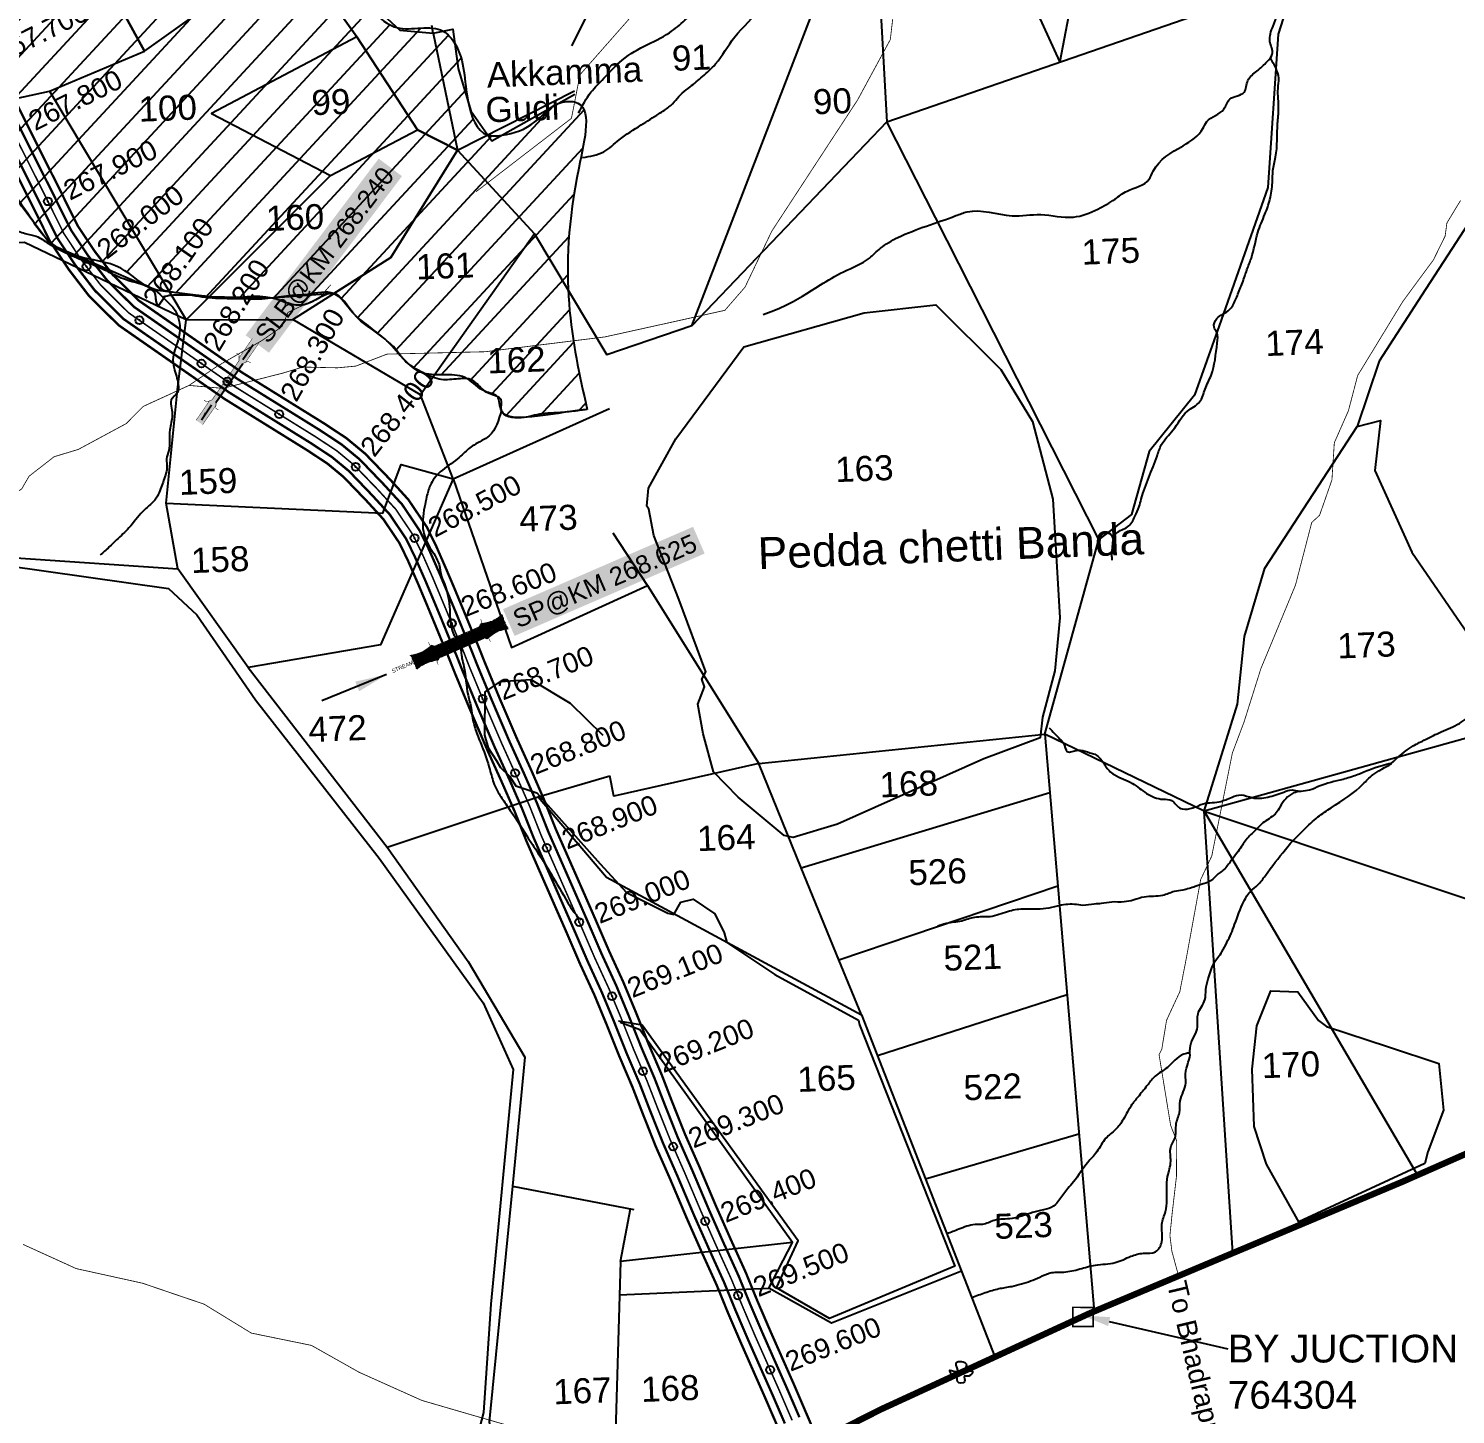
# Model space of a CAD drawing. Header units: feet. Extents: x 758300 to 768654, y 1597949 to 1607646.
# Drawn here: x 762931 to 764732, y 1600113 to 1601862 of the extents above; entities that cross this region are included whole.
import ezdxf
from ezdxf import colors
from ezdxf.entities.mleader import LeaderData, LeaderLine
from ezdxf.enums import TextEntityAlignment as Align
from ezdxf.math import Vec2, Vec3

# ---------------------------------------------------------------- set-up
doc = ezdxf.new("R2010")
doc.units = ezdxf.units.FT
doc.header["$LTSCALE"] = 15
doc.header["$MEASUREMENT"] = 0
doc.header["$PDMODE"] = 32
doc.header["$PDSIZE"] = 10
doc.linetypes.add('ACAD_ISO02W100', pattern=[15, 12, -3])
doc.linetypes.add('HIDDEN2', pattern=[0.1875, 0.125, -0.0625])
for name, color, linetype in [('CANAL1', 7, 'Continuous'), ('CRDS STONES', 7, 'Continuous'), ('CSMark', 72, 'Continuous'), ('HILLS', 17, 'Continuous'), ('PLOT', 7, 'Continuous'), ('PLOT NO', 7, 'Continuous'), ('ROAD', 6, 'Continuous'), ('STRUCTURE', 5, 'Continuous'), ('TANKS AND STREAMS', 4, 'Continuous'), ('TEXT', 1, 'Continuous'), ('VILLAGE BOUNDARY', 5, 'Continuous'), ('VILLAGE N STONES', 1, 'Continuous'), ('VILLAGE STONES', 240, 'Continuous')]:
    doc.layers.add(name, color=color, linetype=linetype)
doc.styles.get("Standard").update_dxf_attribs({"font": 'arial.ttf'})
doc.linetypes.add('DOTS', pattern='A,1e-06,-3,["●",Standard,S=3,R=0,X=-1.25,Y=-1.25],-3', length=6.000001)
doc.dimstyles.get("Standard").update_dxf_attribs({"dimtxt": 0.18, "dimasz": 40, "dimexe": 0.18, "dimexo": 0.0625, "dimgap": 0.09, "dimtad": 0, "dimtih": 1, "dimtoh": 1, "dimdec": 4, "dimzin": 0, "dimdsep": 46, "dimtxsty": 'Standard', "dimcen": 0.09, "dimadec": 0, "dimazin": 0, "dimtfac": 1, "dimtdec": 4, "dimtofl": 0, "dimtmove": 0, "dimatfit": 3, "dimfxl": 1, "dimtolj": 1, "dimtzin": 0, "dimarcsym": 0})

# ---------------------------------------------------------------- blocks, each defined once
blk = doc.blocks.new('SLB')
at = {"layer": 'STRUCTURE'}
h = blk.add_hatch(dxfattribs=at)
h.set_pattern_fill('DOTS', color=6, scale=20, angle=320.3722, style=0)
h.set_pattern_definition([(320.372247934, (-159.4327, -72.9564), (1.2786241598, 0.5641323054), [0, -1.25])])
h.paths.add_polyline_path([(769699.5, 1706871.1), (769699.5, 1706861.1), (769729.1, 1706861.1), (769732.1, 1706863.1), (769792.1, 1706863.1), (769795.1, 1706861.1), (769824.7, 1706861.1), (769824.7, 1706871.1), (769795.1, 1706871.1), (769792.1, 1706869.1), (769732.1, 1706869.1), (769729.1, 1706871.1)])
at = {"layer": 'STRUCTURE', "color": 6, "const_width": 0.628}
for points in [[(769726.1, 1706877.1), (769726.1, 1706873.1), (769732.1, 1706869.1), (769792.1, 1706869.1), (769798.1, 1706873.1), (769798.1, 1706877.1)], [(769726.1, 1706855.1), (769726.1, 1706859.1), (769732.1, 1706863.1), (769792.1, 1706863.1), (769798.1, 1706859.1), (769798.1, 1706855.1)]]:
    blk.add_lwpolyline(points, dxfattribs=at)
at = {"layer": 'STRUCTURE', "color": 6, "linetype": 'ACAD_ISO02W100', "ltscale": 0.5, "const_width": 0.5}
for points in [[(769699.5, 1706871.1), (769729.1, 1706871.1)], [(769699.5, 1706861.1), (769729.1, 1706861.1)], [(769795.1, 1706871.1), (769824.7, 1706871.1)], [(769795.1, 1706861.1), (769824.7, 1706861.1)]]:
    blk.add_lwpolyline(points, dxfattribs=at)
at = {"layer": 'STRUCTURE', "color": 6}
blk.add_lwpolyline([(769732.1, 1706863.1), (769792.1, 1706863.1)], dxfattribs=at)
blk.add_lwpolyline([(769732.1, 1706863.1), (769792.1, 1706863.1)], dxfattribs=at)
at = {"layer": 'STRUCTURE', "color": 0}
blk.add_circle((769762.1, 1706866.1), 1.24, dxfattribs=at)
for points in [[(769703.8, 1706866), (769726.7, 1706866)], [(769818.6, 1706865.8), (769795.7, 1706865.8)]]:
    blk.add_leader(points, dimstyle='Standard', override={"dimasz": 10, "dimgap": 0.09, "dimtad": 0}, dxfattribs=at)
blk = doc.blocks.new('SP')
at = {"layer": 'STRUCTURE'}
h = blk.add_hatch(dxfattribs=at)
h.set_pattern_fill('DASH', color=256, scale=8, style=0)
edge = h.paths.add_edge_path()
edge.add_spline(control_points=[(769825.7, 1706742.1), (769825.3, 1706741.8), (769823.8, 1706740.8), (769820.9, 1706740.3), (769817, 1706739.7), (769811.4, 1706738.9), (769804, 1706739.7), (769798.4, 1706741), (769795.6, 1706741.6)], knot_values=[0, 0, 0, 0, 1.613557, 5.24513, 8.624976, 13.470124, 22.190216, 30.746377, 30.746377, 30.746377, 30.746377], degree=3, periodic=0)
edge.add_line((769795.6, 1706741.6), (769792.6, 1706739.6))
edge.add_line((769792.6, 1706739.6), (769732.6, 1706739.6))
edge.add_line((769732.6, 1706739.6), (769729.6, 1706741.6))
edge.add_spline(control_points=[(769729.6, 1706741.6), (769726.9, 1706740.9), (769721.3, 1706739.5), (769713.9, 1706738.5), (769708.3, 1706739.1), (769704.4, 1706739.6), (769701.5, 1706740), (769700, 1706741), (769699.5, 1706741.3)], knot_values=[0, 0, 0, 0, 8.556161, 17.276253, 22.121402, 25.501247, 29.13282, 30.746377, 30.746377, 30.746377, 30.746377], degree=3, periodic=0)
edge.add_line((769699.5, 1706741.3), (769699.5, 1706722.1))
edge.add_spline(control_points=[(769699.5, 1706722.1), (769700, 1706722.4), (769701.4, 1706723.4), (769704.3, 1706724), (769708.2, 1706724.5), (769713.8, 1706725.3), (769721.2, 1706724.5), (769726.8, 1706723.3), (769729.6, 1706722.6)], knot_values=[0, 0, 0, 0, 1.613557, 5.24513, 8.624976, 13.470124, 22.190216, 30.746377, 30.746377, 30.746377, 30.746377], degree=3, periodic=0)
edge.add_line((769729.6, 1706722.6), (769732.6, 1706724.6))
edge.add_line((769732.6, 1706724.6), (769792.6, 1706724.6))
edge.add_line((769792.6, 1706724.6), (769795.6, 1706722.6))
edge.add_spline(control_points=[(769795.6, 1706722.6), (769798.4, 1706723.3), (769803.9, 1706724.8), (769811.3, 1706725.8), (769817, 1706725.1), (769820.9, 1706724.7), (769823.8, 1706724.2), (769825.2, 1706723.3), (769825.7, 1706723)], knot_values=[0, 0, 0, 0, 8.556161, 17.276253, 22.121402, 25.501247, 29.13282, 30.746377, 30.746377, 30.746377, 30.746377], degree=3, periodic=0)
edge.add_line((769825.7, 1706723), (769825.7, 1706742.1))
h.paths.add_polyline_path([(769764.2, 1706732.1, -1), (769761.1, 1706732.1, -1)], flags=0)
h.paths.add_polyline_path([(769761.1, 1706732.1, 1), (769764.2, 1706732.1, 1)], flags=16)
at = {"layer": 'STRUCTURE', "const_width": 0.628}
for points in [[(769726.6, 1706747.6), (769726.6, 1706743.6), (769732.6, 1706739.6), (769792.6, 1706739.6), (769798.6, 1706743.6), (769798.6, 1706747.6)], [(769726.6, 1706716.6), (769726.6, 1706720.6), (769732.6, 1706724.6), (769792.6, 1706724.6), (769798.6, 1706720.6), (769798.6, 1706716.6)]]:
    blk.add_lwpolyline(points, dxfattribs=at)
at = {"layer": 'STRUCTURE', "color": 3}
blk.add_lwpolyline([(769732.6, 1706724.6), (769792.6, 1706724.6)], dxfattribs=at)
blk.add_lwpolyline([(769732.6, 1706724.6), (769792.6, 1706724.6)], dxfattribs=at)
at = {"layer": 'STRUCTURE', "color": 0}
blk.add_circle((769762.6, 1706732.1), 1.55, dxfattribs=at)
at = {"layer": 'STRUCTURE'}
for points in [[(769699.5, 1706741.3), (769700.9, 1706740.5), (769704.4, 1706739.6), (769707.8, 1706739.2), (769712.6, 1706738.8), (769721.3, 1706739.7), (769729.6, 1706741.6)], [(769825.7, 1706742.1), (769824.3, 1706741.3), (769820.8, 1706740.3), (769817.5, 1706739.8), (769812.7, 1706739.2), (769804, 1706739.9), (769795.6, 1706741.6)], [(769699.5, 1706722.1), (769700.9, 1706723), (769704.4, 1706724), (769707.7, 1706724.5), (769712.5, 1706725), (769721.2, 1706724.4), (769729.6, 1706722.6)], [(769825.7, 1706723), (769824.3, 1706723.8), (769820.8, 1706724.7), (769817.4, 1706725.1), (769812.6, 1706725.5), (769803.9, 1706724.6), (769795.6, 1706722.6)]]:
    blk.add_spline(points, degree=3, dxfattribs=at)
at = {"layer": 'STRUCTURE', "color": 0}
blk.add_text('STREAM', height=5, dxfattribs=at).set_placement((769684.3, 1706732.1), align=Align.MIDDLE_CENTER)
for points in [[(769727.4, 1706732.1), (769700.8, 1706732.1)], [(769824.4, 1706732.1), (769800.5, 1706732.1)]]:
    blk.add_leader(points, dimstyle='Standard', override={"dimasz": 10, "dimgap": 0.09, "dimtad": 0}, dxfattribs=at)

msp = doc.modelspace()

# ---------------------------------------------------------------- hatches: boundary and pattern name
at = {"layer": 'TANKS AND STREAMS'}
h = msp.add_hatch(dxfattribs=at)
h.set_pattern_fill('ANSI31', color=256, scale=252.94763, angle=2.2151624, style=0)
edge = h.paths.add_edge_path()
edge.add_spline(control_points=[(763635.6, 1601381.5), (763616.5, 1601466.3), (763592.1, 1601574.4), (763646.3, 1601774.3), (763591.1, 1601768.8), (763570, 1601739.4), (763537.7, 1601727.4), (763498.1, 1601725.5), (763478.6, 1601781.9), (763482.5, 1601828.4), (763446.1, 1601871.7), (763402.4, 1601853.8), (763343.5, 1601897.6), (763301.7, 1601975.8), (763261.4, 1602053.9), (763238.1, 1602139), (763189.5, 1602183.3), (763151.8, 1602234.9), (763132.9, 1602263.7), (763120, 1602295.8), (763086.5, 1602314.7), (763055, 1602297.4), (763041.7, 1602271.7), (763017.8, 1602246.3), (762977.9, 1602239), (762939.6, 1602257.1), (762897.5, 1602234.4), (762864.7, 1602225.4), (762816.3, 1602217.9), (762835.2, 1602183), (762839.4, 1602158.1), (762851.6, 1602109), (762850.2, 1602059.4), (762863.2, 1602003.1), (762869.1, 1601961.1), (762887.7, 1601925), (762907.9, 1601891.3), (762894, 1601856.3), (762872.2, 1601831.6), (762854.1, 1601804.1), (762823.6, 1601770), (762858.7, 1601740.2), (762880.1, 1601701.3), (762906, 1601661.7), (762932.2, 1601625.2), (762953.9, 1601592.3), (762993.7, 1601569.9), (763047.4, 1601568.2), (763078.1, 1601532.5), (763124.3, 1601528.9), (763172.9, 1601515.7), (763231.2, 1601530.6), (763277.5, 1601503), (763317.4, 1601541.4), (763342.4, 1601492.8), (763386.5, 1601473.4), (763419.8, 1601414.4), (763480.3, 1601432.3), (763501.2, 1601402.9), (763526.3, 1601400.9), (763523.4, 1601370.5), (763569.9, 1601371.2), (763601.4, 1601377.3), (763627.5, 1601380.5), (763635.6, 1601381.5)], knot_values=[0, 0, 0, 0, 304.84134, 388.464179, 409.495863, 446.903086, 491.826587, 509.876137, 557.870887, 633.723525, 655.222687, 713.643189, 743.149279, 865.683195, 976.141425, 1006.682712, 1128.330576, 1163.034778, 1198.985267, 1231.415678, 1265.481942, 1299.183486, 1325.345105, 1352.616566, 1400.854602, 1435.18581, 1472.585428, 1530.449964, 1558.651132, 1578.84626, 1625.031326, 1642.810539, 1728.860178, 1772.184138, 1816.356807, 1854.169373, 1895.356332, 1925.058301, 1959.288595, 1993.445923, 2028.896646, 2073.130224, 2101.974915, 2167.400326, 2212.37579, 2237.626239, 2284.714904, 2342.392492, 2391.967102, 2411.680658, 2478.854526, 2541.905506, 2583.194561, 2623.372918, 2658.774653, 2709.508498, 2774.819153, 2830.293595, 2858.35325, 2874.308271, 2893.452113, 2925.437787, 2979.10398, 3003.266637, 3003.266637, 3003.266637, 3003.266637], degree=3, periodic=0)

# ---------------------------------------------------------------- linework, layer by layer
at = {"layer": 'CANAL1', "color": 1, "const_width": 3}
for points in [[(762904.8, 1601788.6), (762969.7, 1601659.4), (762992.6, 1601613.2), (763013.8, 1601581.4), (763036.8, 1601551.5), (763069.8, 1601518.8), (763120.3, 1601483.7), (763200, 1601428.1), (763303.6, 1601363.8), (763331.6, 1601345.3), (763355.3, 1601325.7), (763386.1, 1601293.8), (763409.8, 1601267.8), (763433.1, 1601233.3), (763445.2, 1601208.6), (763458.6, 1601177.9), (763467.4, 1601157.2), (763479.1, 1601129), (763489.3, 1601104.2), (763498.5, 1601082.1), (763505.5, 1601064.3), (763524.7, 1601017.8), (763546.4, 1600967.2), (763565, 1600926.2), (763581.3, 1600888.7), (763596, 1600851.7), (763631.8, 1600770.4), (763646.6, 1600736.5), (763663.3, 1600697.8), (763681.3, 1600658.5), (763697, 1600620.8), (763713.1, 1600580.5), (763729.9, 1600541.2), (763742.5, 1600508.4), (763759, 1600466.9), (763777.1, 1600425.9), (763797.9, 1600376.7), (763816.8, 1600334), (763835.9, 1600291.9), (763850, 1600257.3), (763866.1, 1600219.8), (763882.5, 1600182.7), (763896.9, 1600150.1), (763912.6, 1600113.5), (763925.5, 1600083.4)], [(762869.1, 1601770.5), (762933.9, 1601641.5), (762957.9, 1601593.2), (762981.3, 1601558.1), (763006.7, 1601525), (763044.1, 1601487.9), (763097.4, 1601450.8), (763178, 1601394.7), (763282, 1601330.1), (763307.8, 1601313.1), (763328.1, 1601296.3), (763356.9, 1601266.4), (763378.3, 1601243), (763398.4, 1601213.2), (763408.9, 1601191.8), (763421.9, 1601162.1), (763430.5, 1601141.7), (763442.1, 1601113.7), (763452.3, 1601088.9), (763461.4, 1601067), (763468.4, 1601049.3), (763487.9, 1601002.3), (763509.8, 1600951.1), (763528.4, 1600909.9), (763544.4, 1600873.3), (763559.1, 1600836.3), (763595.1, 1600754.3), (763609.9, 1600720.6), (763626.7, 1600681.5), (763644.7, 1600642.5), (763659.9, 1600605.7), (763676.1, 1600565.3), (763692.8, 1600526.1), (763705.3, 1600493.8), (763722.1, 1600451.4), (763740.4, 1600410), (763761.2, 1600360.9), (763780.3, 1600317.6), (763799.2, 1600276), (763813.1, 1600241.8), (763829.4, 1600203.9), (763845.9, 1600166.5), (763860.2, 1600134.1), (763875.9, 1600097.7)]]:
    msp.add_lwpolyline(points, dxfattribs=at)
at = {"layer": 'CANAL1', "color": 5, "const_width": 3}
for points in [[(762878, 1601775), (762942.9, 1601646), (762966.6, 1601598.2), (762989.4, 1601563.9), (763014.2, 1601531.6), (763050.5, 1601495.6), (763103.1, 1601459), (763183.5, 1601403.1), (763287.4, 1601338.6), (763313.7, 1601321.2), (763334.9, 1601303.7), (763364.2, 1601273.2), (763386.2, 1601249.2), (763407.1, 1601218.2), (763417.9, 1601196), (763431.1, 1601166), (763439.7, 1601145.6), (763451.4, 1601117.5), (763461.5, 1601092.7), (763470.7, 1601070.8), (763477.7, 1601053), (763497.1, 1601006.1), (763518.9, 1600955.1), (763537.6, 1600914), (763553.6, 1600877.2), (763568.3, 1600840.2), (763604.3, 1600758.3), (763619.1, 1600724.6), (763635.9, 1600685.6), (763653.8, 1600646.5), (763669.2, 1600609.5), (763685.3, 1600569.1), (763702.1, 1600529.9), (763714.6, 1600497.5), (763731.4, 1600455.3), (763749.5, 1600414), (763770.3, 1600364.8), (763789.4, 1600321.7), (763808.3, 1600280), (763822.3, 1600245.7), (763838.5, 1600207.8), (763855, 1600170.5), (763869.4, 1600138.1), (763885.1, 1600101.6)], [(762895.9, 1601784), (762960.8, 1601654.9), (762983.9, 1601608.2), (763005.7, 1601575.5), (763029.3, 1601544.9), (763063.4, 1601511.1), (763114.6, 1601475.4), (763194.5, 1601419.8), (763298.2, 1601355.4), (763325.6, 1601337.3), (763348.5, 1601318.4), (763378.8, 1601286.9), (763402, 1601261.6), (763424.4, 1601228.2), (763436.1, 1601204.4), (763449.5, 1601173.9), (763458.1, 1601153.3), (763469.9, 1601125.2), (763480, 1601100.4), (763489.2, 1601078.3), (763496.2, 1601060.5), (763515.5, 1601013.9), (763537.2, 1600963.2), (763555.8, 1600922.1), (763572.1, 1600884.9), (763586.8, 1600847.9), (763622.6, 1600766.4), (763637.4, 1600732.5), (763654.1, 1600693.7), (763672.2, 1600654.5), (763687.7, 1600617), (763703.8, 1600576.7), (763720.6, 1600537.4), (763733.2, 1600504.8), (763749.8, 1600463), (763767.9, 1600421.9), (763788.7, 1600372.8), (763807.6, 1600329.9), (763826.7, 1600287.9), (763840.8, 1600253.4), (763856.9, 1600215.8), (763873.3, 1600178.6), (763887.7, 1600146.1), (763903.5, 1600109.5)]]:
    msp.add_lwpolyline(points, dxfattribs=at)
at = {"layer": 'CANAL1', "color": 1, "linetype": 'HIDDEN2', "ltscale": 100, "const_width": 2}
msp.add_lwpolyline([(762887, 1601779.5), (762951.8, 1601650.5), (762975.3, 1601603.2), (762997.5, 1601569.7), (763021.8, 1601538.2), (763056.9, 1601503.4), (763108.9, 1601467.2), (763148.8, 1601439.4), (763189, 1601411.4), (763292.8, 1601347), (763319.7, 1601329.2), (763341.7, 1601311), (763371.5, 1601280.1), (763394.1, 1601255.4), (763415.7, 1601223.2), (763427, 1601200.2), (763440.3, 1601170), (763448.9, 1601149.4), (763460.6, 1601121.3), (763464.8, 1601111.1), (763470.8, 1601096.6), (763480, 1601074.6), (763486.9, 1601056.8), (763506.3, 1601010), (763528.1, 1600959.2), (763546.7, 1600918), (763562.9, 1600881), (763577.5, 1600844), (763613.4, 1600762.3), (763628.2, 1600728.6), (763645, 1600689.6), (763663, 1600650.5), (763678.5, 1600613.2), (763694.6, 1600572.9), (763711.3, 1600533.6), (763723.9, 1600501.1), (763740.6, 1600459.2), (763758.7, 1600418), (763779.5, 1600368.8), (763798.5, 1600325.8), (763817.5, 1600284), (763831.6, 1600249.6), (763847.7, 1600211.8), (763864.2, 1600174.6), (763878.6, 1600142.1), (763894.3, 1600105.6)], dxfattribs=at)
at = {"layer": 'CANAL1', "color": 4}
msp.add_spline([(763635.6, 1601381.5), (763624.9, 1601686.2), (763619.8, 1601769.6), (763598.9, 1601767.6), (763569.6, 1601744.3), (763527.9, 1601727.5), (763509.9, 1601728), (763485.5, 1601769.4), (763468.6, 1601843.3), (763453.8, 1601858.9), (763395.5, 1601863.5), (763370.3, 1601878.7), (763300.2, 1601979.3), (763254.7, 1602079.9), (763245.1, 1602108.9), (763173, 1602206.9), (763152.3, 1602234.7), (763133.3, 1602265.3), (763116.9, 1602293.3), (763086.4, 1602308.4), (763056, 1602293.9), (763040.8, 1602272.6), (763021.5, 1602253.4), (762974.1, 1602244.2), (762940.5, 1602251.3), (762905, 1602239.5), (762849.5, 1602223.3), (762823.4, 1602212.4), (762829.1, 1602193.1), (762841.9, 1602148.7), (762845.8, 1602131.3), (762854.6, 1602045.7), (762862.5, 1602003.1), (762871.8, 1601959.9), (762887.8, 1601925.7), (762902.4, 1601887.2), (762893.4, 1601858.9), (762873, 1601831.4), (762852.7, 1601803.9), (762835.3, 1601773), (762859.2, 1601735.8), (762874.7, 1601711.5), (762910.1, 1601656.5), (762935.8, 1601619.5), (762950.9, 1601599.3), (762991.3, 1601575.2), (763046.9, 1601559.8), (763088.7, 1601533.2), (763108.2, 1601529.9), (763174.8, 1601521.4), (763237.9, 1601521.9), (763278.3, 1601513.7), (763316, 1601527.7), (763340.7, 1601502.4), (763380.1, 1601470.5), (763429.2, 1601427.4), (763484.2, 1601420.3), (763507.1, 1601404.1), (763521.9, 1601397.9), (763527.5, 1601379.6), (763558.4, 1601371.7), (763611.7, 1601378.4), (763635.6, 1601381.5)], degree=3, dxfattribs=at)
at = {"layer": 'CSMark', "color": 3}
for p in [(762955, 1601644.1), (763003.6, 1601561.9), (763070.4, 1601494), (763148.8, 1601439.5), (763181.6, 1601416.6), (763247, 1601375.4), (763343.4, 1601309.2), (763417.8, 1601219.1), (763464.6, 1601111.7), (763464.8, 1601111.2), (763474.3, 1601088), (763503.7, 1601016.4), (763544.6, 1600922.6), (763584.5, 1600828.2), (763625.6, 1600734.5), (763667, 1600640.8), (763706, 1600546.1), (763744.1, 1600451.1), (763784.7, 1600357), (763826, 1600263.3), (763866.5, 1600169.3)]:
    msp.add_point(p, dxfattribs=at)
at = {"layer": 'HILLS'}
for points in [[(764157, 1602084.1), (764205.9, 1602124.6), (764212.3, 1602058.2), (764228.3, 1602040.8), (764237, 1602000.7), (764244.3, 1601972.2), (764243, 1601877.8), (764232.1, 1601820.7), (764162.8, 1601972.8), (764137.3, 1602003), (764157, 1602084.1)], [(763710.9, 1601259.6), (763712.9, 1601282.2), (763747.7, 1601344.5), (763833.5, 1601460.4), (763985.3, 1601503.5), (764075.6, 1601513.5), (764157.6, 1601432.1), (764197.5, 1601366.4), (764223.4, 1601268.3), (764232, 1601118.6), (764225.8, 1601051.7), (764210.2, 1600993), (764207.3, 1600966.8), (764136.4, 1600940.6), (763951.5, 1600858.2), (763895.6, 1600841), (763884.3, 1600843.8), (763826.2, 1600892), (763794.9, 1600924.1), (763782.2, 1600972.1), (763775.1, 1601009.3), (763783.7, 1601031.4), (763780.3, 1601041.1), (763785.3, 1601050.1), (763751.3, 1601141.9), (763719.9, 1601222.5), (763713.6, 1601255.7), (763710.9, 1601259.6)], [(762834.2, 1601161.4), (762902.2, 1601184.6), (763107.3, 1601155.5), (763143.1, 1601122.1), (763216.8, 1601015), (763372.9, 1600815), (763504.3, 1600632.5), (763542.3, 1600548.6), (763514, 1600252.4), (763504.6, 1600115.4), (763496.9, 1600084.7), (763495.6, 1600054.7), (763531.3, 1599910.9), (763538.6, 1599881.7)], [(763506.3, 1601024.6), (763526.3, 1601037.9), (763564.3, 1601040.7), (763614.3, 1601010.7), (763655.2, 1600970.2)], [(763506.3, 1601024.6), (763506.2, 1600970.5), (763510.7, 1600954.2), (763520.6, 1600938.9), (763526.4, 1600929.4), (763537.5, 1600918.8), (763545.6, 1600906.4), (763572.2, 1600897.7), (763652.1, 1600807.8), (763685.2, 1600771.8), (763737.6, 1600745.6), (763745.1, 1600744.1), (763753.7, 1600759.6), (763769.3, 1600763.5), (763796.8, 1600744.9), (763808.4, 1600721), (763811.7, 1600708.7), (763872.6, 1600668.3), (763978, 1600610.5), (763979.2, 1600604.7), (764099.7, 1600300.2), (763951.5, 1600238.2), (763941.6, 1600234.1), (763874.6, 1600272.8), (763901.8, 1600332.1), (763705.1, 1600604.4), (763675, 1600609.4)], [(764535.8, 1600352.5), (764493.2, 1600428.8), (764477.4, 1600476.6), (764474.9, 1600548.7), (764480.6, 1600603.6), (764498.3, 1600647.8), (764532.4, 1600646.4), (764558.8, 1600610.2), (764568.9, 1600602.8), (764647, 1600577.1), (764710.7, 1600556.1), (764716.6, 1600497.2), (764696.8, 1600444.6), (764693, 1600429.6), (764533.7, 1600356.2)]]:
    msp.add_lwpolyline(points, dxfattribs=at)
at = {"layer": 'PLOT'}
for points in [[(763441.4, 1601856.3), (763471.9, 1601708.7), (763421.3, 1601734.5), (763345, 1601851.8), (763264.2, 1601964.9), (763167.3, 1602149.8), (763137.9, 1602205.8), (762945.7, 1602073.5), (762855.8, 1602034), (762871.8, 1601959.9), (762892.3, 1601912.5), (762903.8, 1601891.4), (762893.4, 1601858.9), (762832.8, 1601776.8), (762725.9, 1601769.7), (762723.4, 1601849.3), (762733.6, 1601982.2)], [(762945.7, 1602073.5), (763137.9, 1602205.8), (763263.3, 1601966.8), (763345, 1601851.8), (763421.3, 1601734.5), (763471.9, 1601708.7), (763387.9, 1601573.1), (763316, 1601527.7), (763236.9, 1601521.9), (763158.4, 1601523.4), (763090.2, 1601532.2), (762958.3, 1601589.5), (762922, 1601637.8), (762844.5, 1601758.7), (762832.8, 1601776.9), (762893.4, 1601858.9), (762903.8, 1601891.4), (762871.8, 1601959.9), (762855.8, 1602034), (762945.7, 1602073.5), (763076.9, 1601833.8), (763263, 1601966.7)], [(764866.8, 1601966.6), (764812.4, 1601715.5), (764689.2, 1601525.8), (764635.3, 1601442.6), (764607.6, 1601360.1), (764637.1, 1601367.7), (764629.9, 1601304.6), (764676.6, 1601201.2), (764770.5, 1601064.2), (764796, 1601037.4), (764814.9, 1600986.1), (764942.9, 1601009.3), (765056.6, 1601183.9), (765028.9, 1601244.9), (765136.2, 1601365.7), (765088.3, 1601442.9), (765080.7, 1601515), (765092.9, 1601559.7), (765061.5, 1601818.6), (765061, 1601847.7), (765082, 1601914.3), (765084.2, 1602106.3), (765082.6, 1602180.9)], [(763618.6, 1602102.1), (763637, 1601882), (763616, 1601840.2)], [(763767.8, 1601487.1), (763942.3, 1601940.4), (763995.1, 1602077.4), (764014, 1601744.6)], [(762725.9, 1601769.7), (762732.1, 1601734.1), (762844.5, 1601758.7), (762957.1, 1601783.3), (763076.9, 1601833.8), (762945.7, 1602073.5)], [(763076.9, 1601833.8), (763263.8, 1601967.2)], [(763711.7, 1601159.2), (763852.1, 1600934.5), (764213.4, 1600971.5), (764281.2, 1601217.5), (764075.3, 1601623.8), (764014, 1601744.6), (764529.3, 1601922.7), (764507.9, 1601855), (764494.9, 1601661.6), (764433.1, 1601487), (764402.2, 1601399.7), (764344.8, 1601328.5), (764322.8, 1601248.9), (764281.2, 1601217.5)], [(763377.5, 1601880.1), (763399.3, 1601860), (763441.4, 1601856.3), (763439.4, 1601866.1)], [(763441.4, 1601856.3), (763466.1, 1601861.5), (763472.8, 1601811.8), (763488.7, 1601758.5), (763515.2, 1601720.3), (763620, 1601779.5)], [(763345, 1601851.8), (763161.3, 1601755), (763311.5, 1601676.6), (763421.3, 1601734.5)], [(762957.1, 1601783.3), (763129.3, 1601494.4)], [(763471.9, 1601708.7), (763619.5, 1601783.7)], [(764014, 1601744.6), (763767.8, 1601487.1), (763660.6, 1601450.4)], [(763129.3, 1601494.4), (762925.6, 1601592), (762813.5, 1601588.2), (762697.4, 1601596.9), (762732.1, 1601734.1), (762543.5, 1601689.5), (762456.9, 1601648.1), (762408.5, 1601547.7), (762452.9, 1601563.4), (762494.6, 1601573.9), (762593.9, 1601551.4), (762697.4, 1601596.9)], [(763569, 1601603.3), (763425.2, 1601400.1), (763263.9, 1601495), (763387.9, 1601573.1), (763471.9, 1601708.7)], [(763471.9, 1601708.7), (763569, 1601603.3), (763660.6, 1601450.4)], [(763311.5, 1601676.6), (763129.3, 1601494.4), (763263.9, 1601495)], [(762649.3, 1601059.7), (762613, 1600996.6), (762519, 1600935.3), (762444.2, 1600877.5), (762418.9, 1600849.7), (762400.9, 1600761.4), (762466.7, 1600610.3), (762489.9, 1600647.6), (762466.7, 1600792.6), (762487.2, 1600838.1), (762532.9, 1600880.8), (762692, 1600945.1), (762674.3, 1601055.8), (762774.7, 1601015.6), (762814.9, 1601166.9), (762889.3, 1601195.9), (763118.9, 1601180.5), (763104.1, 1601263), (763118.7, 1601406.2), (763129.3, 1601494.4)], [(763104.1, 1601263), (763377.6, 1601250.6), (763401, 1601312), (763466.6, 1601294.1), (763425.2, 1601400.1)], [(763466.6, 1601294.1), (763663.7, 1601382.6)], [(764942.9, 1601009.3), (764973.3, 1600734.9), (764814.9, 1600986.1), (764414.4, 1600874.6), (764456.5, 1601009.7), (764465.4, 1601094.8), (764490.7, 1601181.2), (764607.6, 1601360.1)], [(763466.6, 1601294.1), (763374.6, 1601084.4), (763207.6, 1601055.9), (763118.9, 1601180.5)], [(763466.6, 1601294.1), (763540.3, 1601080.9), (763711.7, 1601159.2), (763668.3, 1601225.2)], [(763207.6, 1601055.9), (763383, 1600829.2), (763573.7, 1600892.7), (763664.4, 1600919)], [(764450.4, 1600316.6), (764414.4, 1600874.6), (764213.4, 1600971.5), (764275.4, 1600243.1)], [(763573.7, 1600892.7), (763659.9, 1600791.3), (763981.9, 1600617.4), (763953.4, 1600686.9), (763905.9, 1600802.9), (763852.1, 1600934.5), (763669.1, 1600893.5), (763664.4, 1600919)], [(763905.9, 1600802.9), (764219.7, 1600897.8)], [(764414.4, 1600874.6), (764683.6, 1600415.1)], [(764414.4, 1600874.6), (765138.9, 1600632.7)], [(763383, 1600829.2), (763485.3, 1600684.6), (763557.1, 1600563.9), (763541.4, 1600401.1), (763512.1, 1600103.8), (763545.5, 1599911.5)], [(763953.4, 1600686.9), (764229.7, 1600780.2)], [(764001.9, 1600566), (764241.4, 1600643)], [(764108, 1600293.9), (763944, 1600228.2), (763865, 1600272.2), (763894.6, 1600329.9), (763702.1, 1600598.6), (763677.4, 1600607.9)], [(763981.9, 1600617.4), (764150.2, 1600185.7)], [(764062.7, 1600410.3), (764256.3, 1600467)], [(763541.4, 1600401.1), (763694.3, 1600371.8)], [(763894.6, 1600329.9), (763677.5, 1600305.9), (763690.2, 1600372.6)], [(763677.5, 1600305.9), (763667.1, 1599947.9)], [(763676.3, 1600263.9), (763865, 1600272.2)]]:
    msp.add_lwpolyline(points, dxfattribs=at)
at = {"layer": 'ROAD', "linetype": 'DOTS', "ltscale": 0.5, "const_width": 1}
for points in [[(764184.5, 1602479), (764159.6, 1602457.4), (764128.9, 1602373.7), (764019.2, 1602267.6), (763930.2, 1602208.5), (763918.7, 1602179.2), (763900.2, 1602131.7), (763782.9, 1601981.5), (763692.3, 1601878.6), (763626.5, 1601803.9), (763615.8, 1601749), (763495.4, 1601656.3)], [(763531, 1600100.5), (763489.2, 1600112.6), (763427, 1600130.7), (763347.9, 1600166.2), (763287.5, 1600200.2), (763211.7, 1600215.7), (763152.1, 1600252.2), (763074.2, 1600278.7), (762990.7, 1600297.1), (762923.7, 1600327.6)]]:
    msp.add_lwpolyline(points, dxfattribs=at)
at = {"layer": 'ROAD', "linetype": 'HIDDEN2', "ltscale": 10, "const_width": 1}
for points in [[(763383, 1601451.3), (763506.7, 1601454.3), (763657.9, 1601473), (763750.8, 1601493.5), (763809.4, 1601506.6), (763834.8, 1601535.8), (763868.6, 1601606.5), (763976.9, 1601772.1), (764018.2, 1601848.3), (764035.9, 1602000.1)], [(764737.9, 1601645.2), (764720.7, 1601616.8), (764718.5, 1601600.4), (764703.7, 1601570.2), (764678, 1601535.4), (764664.7, 1601517.2), (764622.6, 1601448.1), (764608.1, 1601424.4), (764596.4, 1601379.8), (764578.6, 1601339.4), (764575.6, 1601292.6), (764560, 1601247.9), (764550.1, 1601238.8), (764529.6, 1601159.8), (764514, 1601122.1), (764497.8, 1601082.9), (764486, 1601054.6), (764464.5, 1600986.5), (764449.9, 1600947.8), (764429.3, 1600844.7), (764424, 1600818), (764409.9, 1600788), (764391.6, 1600687.7), (764383.6, 1600646.6), (764366.9, 1600610.6), (764360.8, 1600573.7), (764357.4, 1600567.2), (764372, 1600477.9), (764379.6, 1600458.6), (764379.4, 1600413.7), (764373.9, 1600366.4), (764371.1, 1600338.7), (764373.6, 1600319), (764382, 1600287.9)], [(763133.1, 1601411.8), (763168.9, 1601436.2), (763225.6, 1601468.7), (763250.4, 1601486.1), (763258.1, 1601504), (763298.5, 1601523.4), (763311.8, 1601538.7)], [(762507.3, 1600957), (762580.8, 1600990.2), (762601.1, 1601014.9), (762619.9, 1601039), (762643, 1601085), (762657.1, 1601113), (762707.5, 1601152.6), (762773.4, 1601214.7), (762885.5, 1601259.3), (762921.8, 1601281), (762931.2, 1601297.2), (762962.8, 1601321.8), (762993.3, 1601331), (763053.8, 1601363.6), (763075.3, 1601385.3), (763133.1, 1601411.8), (763175.8, 1601408.1), (763251.7, 1601427.4), (763276.7, 1601435), (763320.4, 1601434), (763343.7, 1601436.2), (763383, 1601451.3)]]:
    msp.add_lwpolyline(points, dxfattribs=at)
at = {"layer": 'TANKS AND STREAMS'}
for points in [[(763629.9, 1601699.3), (763656.6, 1601706.8), (763676, 1601721.8), (763703.9, 1601740.5), (763726.2, 1601754.7), (763738.8, 1601763.3), (763755.7, 1601780.6), (763765.4, 1601788.6), (763781.1, 1601801.6), (763797.7, 1601817.5), (763821.8, 1601851.6), (763854.6, 1601889.6), (763873.3, 1601937.9), (763887.5, 1601976.5), (763902.5, 1602023.1), (763906.5, 1602040.4), (763911.2, 1602068.6), (763915.8, 1602085), (763919.9, 1602101.4), (763924.3, 1602124.8), (763925.8, 1602147.3), (763925.5, 1602165.4), (763925.9, 1602223), (763921.5, 1602247), (763909, 1602273.2), (763902.7, 1602302.5), (763909.7, 1602318), (763957.7, 1602357.9), (763975.7, 1602372.4), (763991.5, 1602384), (763993.8, 1602424.4), (764027, 1602453.3), (764041.3, 1602478.6), (764052.9, 1602498.6), (764056.3, 1602522.1), (764069.3, 1602542.6), (764074.3, 1602561.8), (764079.6, 1602571.5), (764084.4, 1602584.1), (764130.1, 1602615.6), (764140.4, 1602642.8), (764143.5, 1602661.5), (764149.8, 1602684.6), (764163.9, 1602701.3), (764193.2, 1602720), (764209.9, 1602730.7), (764225.2, 1602742.2), (764268.9, 1602744.4), (764281.8, 1602744.4), (764321.9, 1602730.2), (764356.6, 1602733.5), (764380.6, 1602729.2), (764441.3, 1602731.6), (764461.9, 1602741.4), (764471, 1602751.8), (764520.3, 1602782.3), (764537.9, 1602795.8), (764556.8, 1602802.2), (764566, 1602808.3), (764572.4, 1602816.7), (764587.3, 1602826.7), (764619.4, 1602837.3), (764635.4, 1602854.1), (764642.8, 1602872), (764650.2, 1602901.8), (764658.5, 1602921.7), (764668.8, 1602940.2), (764672, 1602958.6), (764695.7, 1602984.5), (764702.7, 1603001.3), (764718.7, 1603020.5), (764739.6, 1603035.1), (764773, 1603058.8), (764798.5, 1603076.9), (764820.1, 1603097.7), (764838.2, 1603108.9), (764863, 1603120.8), (764871.3, 1603127.8), (764886, 1603146.8)], [(763857.9, 1601501.4), (763883.9, 1601511.8), (763930, 1601538.6), (763959.1, 1601555.2), (763992, 1601572.6), (764005.7, 1601584.9), (764027.8, 1601598.5), (764101, 1601626.1), (764115, 1601630.9), (764171.8, 1601626), (764208.1, 1601627.4), (764249.3, 1601624.3), (764280.1, 1601634.4), (764301.8, 1601647), (764317, 1601657.1), (764344.7, 1601671.8), (764350, 1601682.4), (764387.7, 1601714.3), (764412.8, 1601736), (764417.7, 1601744.7), (764439.2, 1601760.6), (764446.8, 1601773.2), (764464.9, 1601781.9), (764469.5, 1601796.7), (764480.8, 1601808.4), (764494, 1601820.7), (764500.3, 1601829.9), (764497.3, 1601845.9), (764501.3, 1601865.3), (764506.4, 1601878.7), (764518, 1601918.8), (764522.5, 1601941), (764531.4, 1601967.3), (764548.4, 1601991.6), (764563.5, 1602015.7), (764601.4, 1602063.4), (764651.2, 1602120.3), (764668.1, 1602146), (764682.8, 1602169.7), (764699.5, 1602189.2), (764718.1, 1602209.7), (764733.5, 1602236.2), (764737.8, 1602248.2), (764767.7, 1602296.3), (764797.2, 1602338), (764820.3, 1602376.7), (764827.7, 1602392.5), (764849.2, 1602454.3), (764882.3, 1602474), (764879.2, 1602489.6), (764869.4, 1602522.7), (764862.4, 1602535.2), (764854.8, 1602547.2), (764850.9, 1602562.6), (764850.8, 1602590.9), (764846.4, 1602644.3), (764847.1, 1602662.3), (764846, 1602690.5), (764845.5, 1602715.5), (764846.2, 1602733.9), (764852.9, 1602743.1), (764858.2, 1602741.5), (764864, 1602726.6), (764866.7, 1602704), (764867.9, 1602684.8), (764871.1, 1602676.1), (764877, 1602670), (764886.2, 1602676), (764909.4, 1602690.2), (764925.1, 1602696), (764948.4, 1602704.6), (764958.3, 1602716.1), (764976.5, 1602722), (765004.6, 1602725.3), (765017.5, 1602720.6), (765028.2, 1602726.4), (765050.2, 1602742.1), (765059.8, 1602754.8), (765068.5, 1602763.1), (765077.4, 1602773.7), (765097.3, 1602785.3), (765112.3, 1602787.5), (765129, 1602786.5), (765143.1, 1602795.6), (765150.7, 1602802), (765157.9, 1602809.5), (765165.9, 1602819.5), (765169.5, 1602828.5), (765183.5, 1602836.6), (765194.9, 1602842), (765230, 1602852), (765252, 1602860.2), (765266.4, 1602867.3), (765283.1, 1602869.3), (765326.3, 1602875.3), (765344, 1602876.9)], [(763624.8, 1601755.8), (763640.4, 1601781.9), (763656.7, 1601799.4), (763676.4, 1601819.5), (763707.6, 1601840), (763739.6, 1601857), (763758.9, 1601872.8), (763803.4, 1601913), (763842.2, 1601941.7), (763858.5, 1601971.9), (763877.3, 1602002.2), (763886.7, 1602024.8), (763893.4, 1602054.1), (763898.6, 1602076), (763904, 1602108.8), (763918.4, 1602176.1), (763911.1, 1602216.9), (763901.7, 1602247.2), (763882.3, 1602281.5)], [(764298.2, 1601191.4), (764298, 1601196), (764298.1, 1601201.2), (764299, 1601211.6), (764300.3, 1601219.5), (764303.4, 1601225.1), (764317.7, 1601233.2), (764327, 1601246.5), (764332.3, 1601258.8), (764334.9, 1601268.3), (764355, 1601322.7), (764360.6, 1601337.2), (764374.9, 1601355.3), (764393.1, 1601379.1), (764408.6, 1601391.1), (764415.5, 1601406.9), (764423, 1601424.5), (764430.8, 1601465.3), (764430.2, 1601478.7), (764426.8, 1601485.3), (764430.3, 1601496.2), (764444.6, 1601505.8), (764449.5, 1601511.2), (764456.2, 1601525.1), (764462.7, 1601541.3), (764468.3, 1601557.8), (764473.9, 1601572.6), (764482.1, 1601604.7), (764491, 1601627.8), (764497.4, 1601646.6), (764500.5, 1601667.8), (764501.2, 1601683.2), (764504.5, 1601699.9), (764507.1, 1601742.8), (764508.3, 1601761), (764507.6, 1601786.4), (764508.4, 1601799.7), (764505, 1601811.9), (764497.8, 1601825)], [(762652.9, 1601094.3), (762652.6, 1601097.4), (762650.8, 1601103), (762648.6, 1601109.9), (762651, 1601119.7), (762650.5, 1601139.1), (762648.3, 1601157.8), (762648, 1601159.1), (762643.8, 1601182.1), (762640.7, 1601200.7), (762637.3, 1601214.7), (762634.1, 1601221.1), (762619, 1601251.8), (762610.3, 1601264.8), (762603.6, 1601272.7), (762569, 1601299.8), (762550.2, 1601311.1), (762514.5, 1601339), (762514.2, 1601339.7), (762487.7, 1601366.2), (762477, 1601376.1), (762469.5, 1601385.2), (762432.9, 1601447.9), (762416.7, 1601490.3), (762416.1, 1601510.5), (762410, 1601522.5), (762409.1, 1601524), (762403, 1601532.8), (762402.4, 1601546.1), (762405.2, 1601570.8), (762415.8, 1601585.8), (762424.5, 1601601.1), (762436.1, 1601616.8), (762440.2, 1601625.4), (762451.3, 1601657.2), (762466.7, 1601667.7), (762484.3, 1601666.7), (762498.7, 1601659.6), (762508.8, 1601655.4), (762527.6, 1601655.5), (762542.6, 1601655.4), (762559.4, 1601652.1), (762575.6, 1601650.4), (762585.1, 1601650.5), (762593.7, 1601650.6), (762601.4, 1601648.8), (762618.4, 1601637.6), (762630.1, 1601631.3), (762642.1, 1601637.4), (762650.9, 1601645.1), (762681.2, 1601658.6), (762730.6, 1601666.4), (762745.2, 1601658.7), (762757.9, 1601654.1), (762770.9, 1601651.3), (762809.4, 1601637.6), (762833, 1601628.6), (762858.7, 1601623.7), (762859.4, 1601623.7), (762876.9, 1601619.7), (762887.7, 1601617.8), (762909.8, 1601609.8), (762926.1, 1601603.7), (762940.2, 1601600), (762955.7, 1601591.1), (763025.6, 1601558), (763047.6, 1601547.7), (763069.5, 1601540.8), (763080.1, 1601537.5), (763093.9, 1601529.2), (763102.4, 1601520.5), (763112.6, 1601510.4), (763120.4, 1601472.6), (763113, 1601447.5), (763114.2, 1601433.7), (763119.5, 1601413.1), (763118.4, 1601403), (763110.7, 1601393.4), (763111.1, 1601382.9), (763111.8, 1601373.9), (763108.8, 1601355.6), (763107.4, 1601329.6), (763104.8, 1601319), (763105.2, 1601307.6), (763103.2, 1601298.4), (763097.1, 1601281.3), (763093.1, 1601272), (763085.7, 1601262.6), (763074.6, 1601252.7), (763057.3, 1601232), (763041.7, 1601216.9), (763032.3, 1601207.9), (763020.8, 1601197.7)], [(764650.2, 1600934.4), (764678.1, 1600956.8), (764693.7, 1600964.9), (764713.6, 1600974.5), (764736.4, 1600985.2), (764756.2, 1600998.4), (764773.2, 1601007.1), (764785.7, 1601016.3), (764801.6, 1601022.2), (764816.4, 1601030.7), (764837.4, 1601042), (764862, 1601052), (764876, 1601061.3), (764901.7, 1601075.9), (764914.9, 1601087.2), (764933.3, 1601100.1), (764949.7, 1601114.9), (764963.6, 1601126.8), (764979, 1601139.2), (764987.2, 1601151.5), (764998.5, 1601165.4), (765012.7, 1601183.1), (765020.2, 1601193.5), (765013.7, 1601222.6), (765012.6, 1601241.9), (765016.4, 1601255.5), (765017.2, 1601268.3), (765021.4, 1601288.6), (765030.1, 1601303.8), (765039, 1601320.2), (765049.4, 1601330.4), (765059.5, 1601341.9), (765068.5, 1601364.7), (765081.2, 1601379.3), (765096.1, 1601395.6), (765108.1, 1601417.1), (765139.5, 1601441.8), (765157.9, 1601459.1), (765175.5, 1601484), (765198.5, 1601506.3), (765216.7, 1601528.1), (765227.3, 1601543.8), (765234.7, 1601550.9), (765263.2, 1601564.3), (765278.5, 1601575.5), (765295.7, 1601585.6), (765314.9, 1601592), (765342.5, 1601595.5), (765349.1, 1601608.5), (765351.6, 1601630.9), (765371.4, 1601636.8), (765396, 1601647.5)], [(763635.6, 1601381.5), (763615.8, 1601378.9), (763593.5, 1601377), (763578.4, 1601376), (763552.5, 1601371), (763527.3, 1601380.4), (763526.9, 1601393.9), (763511.9, 1601401.4), (763498.6, 1601411.9), (763490.2, 1601418.6), (763472.9, 1601420.1), (763451.5, 1601419.3), (763429.4, 1601427.3), (763404.1, 1601444.4), (763392.8, 1601458.7), (763376.4, 1601473.5), (763357, 1601488.9), (763339.5, 1601503.7), (763316, 1601527.7), (763282.6, 1601526.7), (763256.2, 1601524.6), (763229.1, 1601521), (763195, 1601521.2), (763167.7, 1601522), (763148.8, 1601524.9), (763121.9, 1601525.7), (763110.8, 1601525.5), (763099.9, 1601523.1)], [(763527.3, 1601380.4), (763511.9, 1601348.1), (763492.8, 1601336.6), (763479.6, 1601326), (763472, 1601319), (763450.2, 1601302.7), (763437.4, 1601285.5), (763433, 1601271.1), (763430.3, 1601258.2), (763428.1, 1601242.1), (763428.9, 1601227.6), (763437.2, 1601207.4), (763448.6, 1601185.8), (763451.8, 1601170.8), (763456, 1601159.9), (763462.1, 1601128.6), (763463, 1601113.5), (763466.5, 1601099.1), (763474.6, 1601084.3), (763477.6, 1601067.2), (763480, 1601057.1), (763485.2, 1601020.8), (763489.1, 1601004.7), (763491, 1600991.7), (763495.5, 1600975), (763502.6, 1600956.6), (763512.7, 1600926.9), (763518.4, 1600908.2), (763525.3, 1600894.8), (763535.5, 1600879.9), (763559.4, 1600843.3), (763573.9, 1600821.2), (763589.7, 1600795.9), (763611.3, 1600758.8), (763618.1, 1600748), (763627.8, 1600737.3)], [(764218.6, 1600979.8), (764232.3, 1600965.5), (764236.6, 1600960.4), (764241.6, 1600949.6), (764254.9, 1600951.5), (764267, 1600949.2), (764279, 1600944.7), (764290, 1600931.1), (764294.3, 1600925.7), (764300.8, 1600920.6), (764323.9, 1600909.4), (764341.6, 1600896.9), (764362.6, 1600889.5), (764373.4, 1600887.9), (764377.5, 1600884.3), (764380.7, 1600880.6), (764386.4, 1600877.5), (764400.1, 1600878.7), (764408.2, 1600881.8), (764410.3, 1600882.8), (764433.3, 1600886.3), (764449.6, 1600892.3), (764460.9, 1600894.9), (764474.9, 1600891.5), (764494.7, 1600892.3), (764514.7, 1600898.6), (764525.2, 1600901.3), (764534.8, 1600899.2)], [(764396.1, 1600568.1), (764397.9, 1600582.2), (764403.7, 1600594.1), (764406.1, 1600604.5), (764406.6, 1600618.8), (764415.3, 1600636.4), (764416.5, 1600649), (764419.5, 1600662.9), (764426.8, 1600682.7), (764436.8, 1600696.9), (764443, 1600708.8), (764448.4, 1600719.9), (764452.8, 1600731.3), (764464.4, 1600760.5), (764473.4, 1600773.8), (764482.2, 1600781.4), (764491.6, 1600793.3), (764516.9, 1600826.1), (764523.5, 1600834.1), (764540, 1600850.8), (764557.9, 1600867.1), (764574.6, 1600878.8), (764615.1, 1600908.8), (764627.4, 1600920.5), (764650.2, 1600934.3), (764622.4, 1600926.2), (764606.7, 1600919.9), (764589.6, 1600914.5), (764559.6, 1600906), (764547.1, 1600900.9), (764527.1, 1600897.4), (764509.9, 1600879.6), (764505.3, 1600872.2), (764490.3, 1600861), (764476.6, 1600848), (764470.1, 1600841.7), (764460.2, 1600827.9), (764447.3, 1600810.5), (764437.5, 1600799.2), (764432, 1600795.2), (764425.3, 1600788.5), (764413, 1600782.6), (764403.1, 1600779.3), (764387.2, 1600774.9), (764376.6, 1600773), (764361.9, 1600768), (764338.8, 1600766.1), (764324.9, 1600762.2), (764313.3, 1600759.9), (764297.7, 1600759.7), (764284.4, 1600757.9), (764275.7, 1600757.1), (764261.4, 1600755.5), (764250.5, 1600756.8), (764228.8, 1600754.5), (764214.7, 1600751.6), (764200.1, 1600750.7), (764185.5, 1600750.9), (764166.2, 1600747.5), (764144.1, 1600741.2), (764124.5, 1600740.4), (764108.4, 1600735.8), (764088.7, 1600732.6), (764077.6, 1600728.9)], [(764121, 1600260.7), (764138, 1600266.8), (764155.3, 1600271.8), (764171.4, 1600274.7), (764183.6, 1600277.8), (764206.8, 1600286.3), (764220, 1600291.7), (764237.4, 1600292.8), (764257.3, 1600296.6), (764277.2, 1600301.5), (764302, 1600304.7), (764321.8, 1600312.6), (764337.9, 1600316.4), (764353.1, 1600318.4), (764360.9, 1600330.9), (764361, 1600353.1), (764365.5, 1600369), (764367.1, 1600398.1), (764368.2, 1600413.3), (764372.2, 1600432.5), (764372.1, 1600450.5), (764378.1, 1600464.1), (764378.8, 1600478.2), (764383.1, 1600493.9), (764384.2, 1600508.8), (764391.1, 1600531.3), (764391.1, 1600546.8), (764394.6, 1600568.9), (764388.6, 1600567.8), (764368, 1600551.1), (764352.3, 1600539.8), (764343.5, 1600529.6), (764332.1, 1600515.3), (764323.2, 1600504.2), (764312.4, 1600485.6), (764302.4, 1600472.5), (764290.4, 1600461.7), (764278.7, 1600444.3), (764267.3, 1600430.9), (764249.5, 1600406.6), (764242.2, 1600398.1), (764232.2, 1600384.7), (764226.8, 1600378), (764200.9, 1600368.8), (764188.1, 1600364.6), (764171.9, 1600360.4), (764149.3, 1600357.8), (764134.5, 1600352.9), (764125.1, 1600352.6), (764104.5, 1600346.7), (764089.7, 1600341)], [(762952.4, 1600023.2), (762942.9, 1600023.1), (762927.3, 1600022.2), (762916.5, 1600021.5), (762892.2, 1600017.7), (762870.8, 1600018), (762846.6, 1600018.5), (762829.5, 1600019.6), (762817.8, 1600022.3), (762809.1, 1600025.8), (762799.4, 1600033.7), (762790.9, 1600041.8), (762779.7, 1600049.4), (762765.4, 1600061.7), (762760.5, 1600068.1), (762750.7, 1600073.7), (762740.9, 1600082.3), (762733.2, 1600092.7), (762727.3, 1600100.7), (762716.7, 1600108.7), (762711.4, 1600114.8), (762708.1, 1600125.9), (762707.5, 1600130.9), (762706.2, 1600134.4), (762699.2, 1600147.2), (762692.3, 1600159.9), (762688.2, 1600169.6), (762683.1, 1600178.1), (762676, 1600192.2), (762669.6, 1600203.3), (762664.8, 1600213.1), (762654.4, 1600227.3), (762645.6, 1600239.7), (762640.7, 1600257.6), (762633.4, 1600269), (762624.4, 1600283.9), (762621.3, 1600293.1), (762613.5, 1600305.7), (762607.3, 1600317.1), (762601.3, 1600326.1), (762599.9, 1600331), (762605.2, 1600335.2)]]:
    msp.add_spline(points, degree=3, dxfattribs=at)
at = {"layer": 'VILLAGE BOUNDARY', "linetype": 'HIDDEN2', "ltscale": 10, "const_width": 8}
msp.add_lwpolyline([(764905.7, 1600512.9), (764664.8, 1600406.8), (764269.9, 1600240.7), (764006.3, 1600119.4), (763667.1, 1599947.9)], dxfattribs=at)
at = {"layer": 'VILLAGE N STONES'}
msp.add_spline([(764097.7, 1600160.7), (764093.5, 1600168.8), (764103.4, 1600167.2), (764101.4, 1600178.1), (764107.9, 1600179.9), (764114.4, 1600175.3), (764110.6, 1600166.7), (764121.8, 1600167.6), (764117.2, 1600161.3), (764111.8, 1600161.4), (764111.8, 1600154.2), (764102.9, 1600154.6), (764102.4, 1600160.8), (764097.4, 1600160.8)], degree=3, dxfattribs=at)
at = {"layer": 'VILLAGE STONES', "linetype": 'ACAD_ISO02W100', "const_width": 2.01}
msp.add_lwpolyline([(764248.7, 1600248.2), (764274.1, 1600248.1), (764274.1, 1600224.1), (764248.7, 1600224.1)], close=True, dxfattribs=at)

# ---------------------------------------------------------------- block references
at = {"layer": 'STRUCTURE', "color": 0}
for name, p, rotation in [('SLB', (1732463.1, -588.1), 55.45014733481428), ('SP', (738529.3, -271035.6), 23.51272050474913)]:
    msp.add_blockref(name, p, dxfattribs=dict(at, rotation=rotation))

# ---------------------------------------------------------------- texts
at = {"layer": 'CSMark', "color": 1}
for s, rotation, p in [('267.700', 27.029, (762890.2, 1601828.6)), ('267.800', 26.6883, (762933.2, 1601743.7)), ('267.900', 26.3789, (762977.2, 1601656)), ('268.000', 37.5487, (763021.5, 1601579.9)), ('268.100', 55.1642, (763083.3, 1601515.7)), ('268.200', 58.986, (763160.1, 1601459.3)), ('268.300', 60.6325, (763257.7, 1601395.6)), ('268.400', 52.066, (763357.1, 1601327.6)), ('268.500', 27.8217, (763437.7, 1601230.3)), ('268.600', 21.9913, (763478.1, 1601131)), ('268.700', 21.9913, (763524.6, 1601025.5)), ('268.800', 21.9913, (763565.6, 1600931.6)), ('268.900', 21.9913, (763605.5, 1600837.3)), ('269.000', 21.9913, (763646.6, 1600743.5)), ('269.100', 21.9913, (763688, 1600649.9)), ('269.200', 21.9913, (763727, 1600555.2)), ('269.300', 21.9913, (763765.1, 1600460.1)), ('269.400', 21.9913, (763805.7, 1600366.1)), ('269.500', 21.9913, (763846.9, 1600272.4)), ('269.600', 21.9913, (763887.5, 1600178.3))]:
    msp.add_text(s, height=25, rotation=rotation, dxfattribs=at).set_placement(p, align=Align.MIDDLE_LEFT)
at = {"layer": 'PLOT NO'}
for s, p in [('91', (763743.2, 1601808.8)), ('Akkamma', (763509.4, 1601787.7)), ('100', (763070, 1601744.6)), ('99', (763288.2, 1601752.8)), ('Gudi', (763507.8, 1601743.7)), ('90', (763921.2, 1601753.8)), ('160', (763230.6, 1601606.6)), ('175', (764260.3, 1601564.1)), ('161', (763420.1, 1601545.4)), ('174', (764492.1, 1601448.8)), ('162', (763510.1, 1601426.8)), ('163', (763949.2, 1601289.7)), ('159', (763121, 1601273.5)), ('473', (763550.5, 1601227.1)), ('158', (763136.1, 1601174.9)), ('173', (764583, 1601067.1)), ('472', (763284.4, 1600961.6)), ('168', (764005.2, 1600891.7)), ('164', (763774.9, 1600823.9)), ('526', (764041.6, 1600780.8)), ('521', (764085.9, 1600672.9)), ('170', (764487.6, 1600537.3)), ('165', (763901.5, 1600520)), ('522', (764111.2, 1600509.4)), ('523', (764150.1, 1600334.4)), ('167', (763593.3, 1600125.7)), ('168', (763704.2, 1600128.7))]:
    msp.add_text(s, height=31.62, rotation=2.2152, dxfattribs=at).set_placement(p)
at = {"layer": 'PLOT NO', "linetype": 'Continuous'}
msp.add_text('To Bhadrapuram 1 Mile ', height=25, rotation=283.2558, dxfattribs=at).set_placement((764367.2, 1600278.1))
at = {"layer": 'STRUCTURE', "color": 5, "char_height": 23, "attachment_point": 1, "bg_fill": 1, "box_fill_scale": 1.3, "bg_fill_color": 7, "bg_fill_true_color": 16777215, "bg_fill_transparency": 4390977}
for s, insert, width, rotation in [('\\pi0.83669;SLB@KM 268.240', (763214.2, 1601476.5), 265.31, 53.0079), ('\\pi0.83669;SP@KM 268.625', (763538.4, 1601125.8), 247.692, 23.4303)]:
    msp.add_mtext(s, dxfattribs=dict(at, insert=insert, width=width, rotation=rotation))
at = {"layer": 'TEXT', "color": 0}
msp.add_text('Pedda chetti Banda', height=40, rotation=2.2152, dxfattribs=at).set_placement((763851.7, 1601179.9))

# ---------------------------------------------------------------- leaders
at = {"layer": 'CRDS STONES', "color": 1}
ml = msp.add_multileader_mtext('Standard', dxfattribs=at)
ml.set_content('BY JUCTION\\P764304\\P1600255', color=1)
ml.set_leader_properties()
ml.build(insert=Vec2(0, 0))
ml.multileader.update_dxf_attribs({"dogleg_length": 0.36, "arrow_head_size": 35})
ctx = ml.context
ctx.base_point, ctx.char_height, ctx.arrow_head_size, ctx.landing_gap_size, ctx.plane_origin = Vec3(764444.1, 1600195.9), 35, 35, 0.09, Vec3(764496, 1600060.1)
notes = []
notes.append((ctx, [(0, (1, 1, 0), (764444.1, 1600195.9), (1, 0), 1.396927018504357e-11, [(0, [(764260.3, 1600238)], 0, [])])]))
ctx.mtext.insert, ctx.mtext.flow_direction = Vec3(764444.2, 1600213.6), 5
at = {"layer": 'VILLAGE BOUNDARY'}
msp.add_leader([(763382.5, 1601046.9), (763300.9, 1601013.8)], dimstyle='Standard', override={"dimgap": 0.09, "dimtad": 0}, dxfattribs=at)
for ctx, leaders in notes:
    for number, flags, end, landing, length, lines in leaders:
        leader = LeaderData()
        leader.index, (leader.has_last_leader_line, leader.has_dogleg_vector, leader.attachment_direction) = number, flags
        leader.last_leader_point, leader.dogleg_vector, leader.dogleg_length = Vec3(end), Vec3(landing), length
        for number, points, colour, breaks in lines:
            line = LeaderLine()
            line.index, line.vertices, line.color, line.breaks = number, Vec3.list(points), colors.encode_raw_color(colour), breaks
            leader.lines.append(line)
        ctx.leaders.append(leader)

doc.saveas('drawing.dxf')
